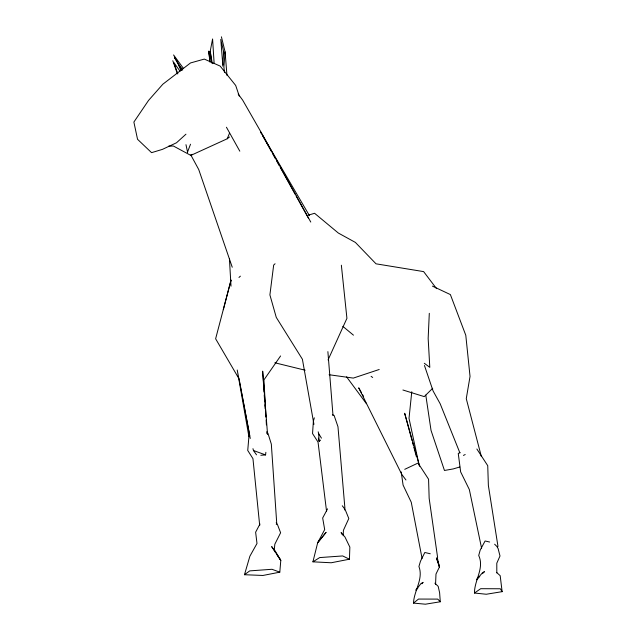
<?xml version="1.0" encoding="UTF-8"?>
<svg xmlns="http://www.w3.org/2000/svg" width="636" height="636" viewBox="0 0 636 636"><rect width="100%" height="100%" fill="white"/><g stroke="black" fill="none" stroke-linecap="round" stroke-linejoin="round"><path stroke-width="0.95" d="M327.572 508.84L322.667 517.998L324.686 529.597L317.674 542.754L312.92 561.827L331.221 562.765L349.442 559.211L349.848 547.103L345.006 537.078L341.095 532.586L341.914 534.208M435.557 584.444L435.986 574.054L439.436 566.994L437.703 559.394L436.36 557.971M429.3 313.317L428.163 338.447L429.801 367.354L424.299 363.275M343.17 535.735L343.424 530.297L348.806 518.523L345.165 509.595L342.303 505.771M221.415 36.816L225.088 51.898L223.88 66.804L224.46 72.385M259.973 523.985L255.632 532.205L256.992 543.486L249.876 556.222L244.47 574.721L262.946 575.461L279.8 572.169L280.794 560.411L275.157 550.967L271.651 546.602L275.42 552.287M222.799 64.785L220.787 39.376L223.673 51.842L222.759 66.128M249.201 433.132L247.738 450.463L252.953 458.651L259.703 525.495M411.77 391.744L409.02 418.345L419.092 465.083M260.824 455.265L265.57 454.907L265.864 452.307M496.589 572.432L500.19 575.699L502.122 591.663L486.278 594.247L474.488 593.03C474.289 580.199 484.624 568.29 478.717 555.482L480.196 550.1L485.085 540.982L489.648 542.031M434.865 583.156L438.18 586.344L439.611 592.704L440.279 601.767L425.412 604.2L413.503 603.095C413.98 590.613 423.648 579.165 418.933 566.485L420.46 561.246L424.824 552.485L430.278 553.773M344.505 509.977L344.895 508.037L337.97 426.708L334.091 415.427L332.374 414.752M276.302 524.565L276.692 522.697L271.326 444.095L267.899 433.156M223.308 309.692L231.059 280.039L215.628 338.773L239.056 378.873L249.71 435.501M314.327 417.812L313.381 421.151L312.546 433.561L318.032 442.044L326.538 511.145M187.334 152.6L190.514 144.205M168.54 146.193L173.397 146.018L190.824 155.407L227.235 138.767L229.477 133.258M436.853 559.322L437.608 557.502L429.157 498.354L428.569 479.234L418.051 463.048L404.735 469.328M497.296 547.795L497.948 546.221L488.361 485.395L487.74 465.687L476.857 448.992M328.057 359.936L346.922 318.334L341.365 265.212M280.587 355.953L263.932 379.907L265.983 417.057M417.852 588.054L415.865 590.176L420.984 583.53L423.147 582.385L421.827 583.8M479.775 576.391L476.404 579.778L482.493 572.774L484.481 571.637L482.462 573.672M432.703 388.27L424.244 396.61L402.922 390.003M275.07 263.757L273.663 265.085L269.903 294.905L276.27 317.396L302.402 359.253L313.938 424.371M238.969 277.463L240.384 276.151M185.958 134.188L176.498 142.774L162.403 149.381L151.567 152.656L137.543 139.292L133.878 122.056L148.514 100.464L162.848 84.206L190.514 62.948L204.299 59.092L220.143 66.072L235.686 85.439L239.263 96.084M318.342 438.077L319.161 441.32L320.544 440.12M413.503 603.095L418.504 599.064L437.719 599.104L440.279 601.767M227.235 138.767L229.501 136.986M244.47 574.721L249.733 570.882L271.977 569.284L279.8 572.169M474.488 593.03L480.681 588.697L500.309 588.769L502.122 591.663M190.824 155.407L192.462 154.31M312.92 561.827L319.685 557.581L342.693 555.943L349.442 559.211M463.421 455.408L465.21 454.549M460.027 452.601L458.254 453.436L460.647 471.888L469.336 489.561L481.603 548.28M379.199 369.492L353.314 378.094L329.106 374.739M308.086 215.238L314.582 213.283L338.328 233.038L355.381 242.411L376.027 263.821L423.624 271.604L436.55 288.641M459.788 466.983L453.214 468.931L444.461 470.473L431.041 430.421L425.786 395.083M274.863 362.782L305.161 370.216M252.961 448.674L253.47 450.527L265.57 454.907M432.432 286.113L450.375 294.579L465.791 335.283L470.036 376.417L466.268 398.661L481.365 456.576M371.09 376.345L372.688 377.49M342.828 326.355L353.457 335.164M494.633 544.217L497.312 546.904M276.191 522.689L277.296 524.12L280.611 532.753L274.839 544.201L274.211 550.371L280.794 560.411L277.026 554.727M366.455 403.733L346.572 376.838M405.951 479.989L401.825 474.464L358.704 387.817L361.59 392.937M238.206 94.049L242.682 100.154L262.922 135.444L310.765 222.059M183.391 68.33L173.588 54.95L181.983 70.214M177.364 61.461L174.455 57.479L181.491 70.151M182.707 69.92L179.257 65.079L181.363 70.286M180.266 67.535L179.121 65.921L180.926 70.429M180.036 71.2L173.771 62.392L177.826 73.863M253.47 450.527L256.515 454.827M318.191 431.812L318.644 433.593L321.458 438.156M309.43 215.636L260.506 131.859L261.468 133.592M362.552 394.646L363.514 396.355M226.44 127.232L239.812 151.185M262.437 135.333L271.58 151.797M272.542 153.53L275.428 158.73M276.39 160.471L279.276 165.67M280.245 167.403L295.16 194.274M296.122 196.007L308.635 218.546M190.736 154.818L198.726 169.526L232.251 267.223M459.908 452.912L440.168 403.757L433.06 390.901L424.466 365.509M498.004 548.184L499.999 555.983L496.796 563.202L496.811 572.877M172.817 60.714L177.372 73.76M419.625 466.268L404.655 413.249L412.056 440.637M412.565 442.521L413.336 445.359M413.845 447.243L416.397 456.688M185.974 144.69L187.548 152.036M422.065 558.4L411.261 502.273L403.081 485.077L401.213 471.92M209.912 61.636L208.791 51.23L209.713 56.103M250.266 438.442L237.22 370.001L248.915 436.622M212.337 63.648L210.206 51.293L212.583 38.963L214.141 63.505M211.581 62.829L210.206 51.293L210.627 55.237M208.791 51.23L209.983 62.097M210.842 57.208L211.057 59.188M223.673 51.842L223.832 53.798M327.882 351.629L333.002 415.435M225.088 51.898L226.965 75.374M267.557 434.46L262.66 371.146L263.511 384.017M318.644 433.593L319.161 441.32M263.638 385.996L264.035 391.943M264.226 394.908L264.616 400.855M264.878 404.814L265.14 408.773M265.53 414.72L265.665 416.699M229.429 258.733L231.011 286.208M266.142 419.991L266.412 424.88M266.794 431.717L266.897 433.673M324.384 534.447L317.674 542.754L326.117 532.324L324.384 534.447M438.252 562.932L436.535 558.249L439.436 566.994L438.252 562.932"/></g></svg>
